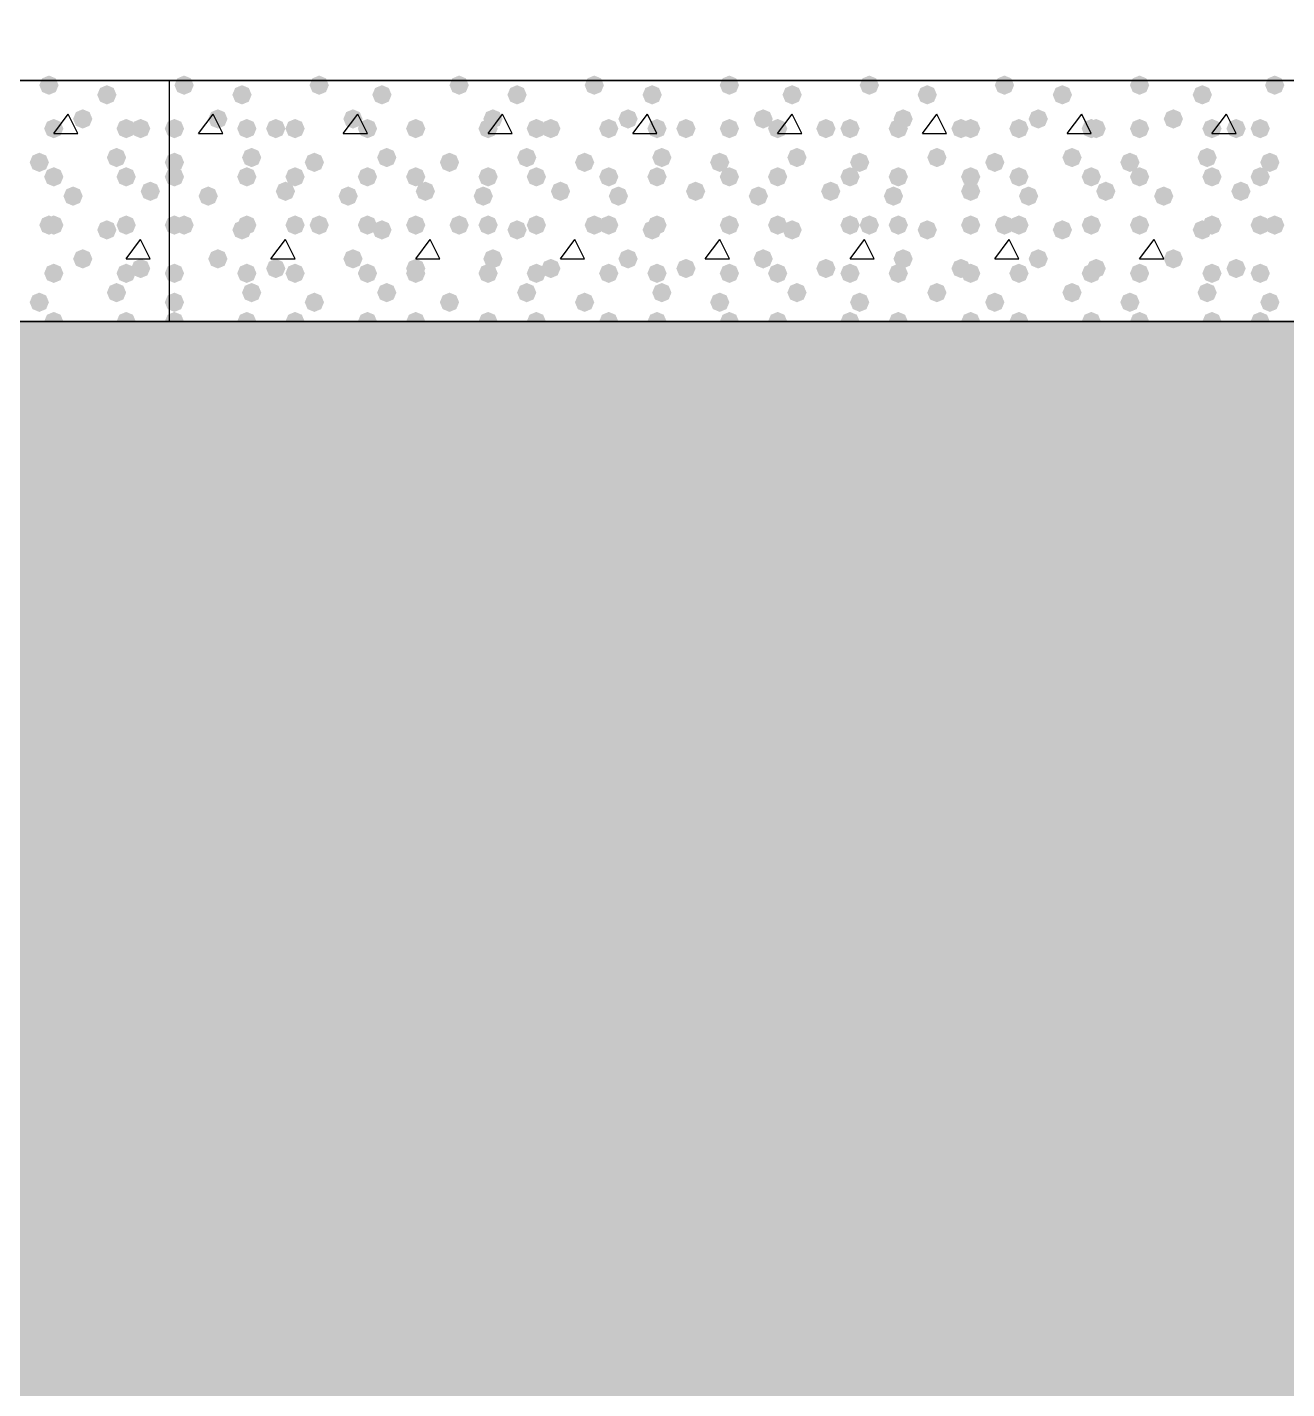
# Model space of a CAD drawing. Header units: millimetres. Extents: x 0 to 420, y 0 to 297.
# Drawn here: x 159.62 to 170.67, y 117.55 to 129.5 of the extents above; entities that cross this region are included whole.
import ezdxf

# ---------------------------------------------------------------- set-up
doc = ezdxf.new("R2010")
doc.units = ezdxf.units.MM
doc.layers.get('0').update_dxf_attribs({"linetype": 'CONTINUOUS'})

msp = doc.modelspace()

# ---------------------------------------------------------------- hatches: boundary and pattern name
at = {"true_color": 0x000007}
for points in [[(159.893, 128.989667), (159.868129, 128.929871), (159.808333, 128.905), (159.748538, 128.929871), (159.723667, 128.989667), (159.748537, 129.049462), (159.808333, 129.074333), (159.868129, 129.049463)], [(160.401, 128.905), (160.376129, 128.845204), (160.316333, 128.820333), (160.256538, 128.845204), (160.231667, 128.905), (160.256537, 128.964796), (160.316333, 128.989667), (160.376129, 128.964796)], [(159.935333, 128.608667), (159.910462, 128.548871), (159.850667, 128.524), (159.790871, 128.548871), (159.766, 128.608667), (159.790871, 128.668462), (159.850667, 128.693333), (159.910462, 128.668463)], [(160.189333, 128.693333), (160.164463, 128.633537), (160.104667, 128.608667), (160.044871, 128.633537), (160.02, 128.693333), (160.044871, 128.753129), (160.104667, 128.778), (160.164462, 128.753129)], [(160.570333, 128.608667), (160.545462, 128.548871), (160.485667, 128.524), (160.425871, 128.548871), (160.401, 128.608667), (160.425871, 128.668462), (160.485667, 128.693333), (160.545462, 128.668463)], [(160.697333, 128.608667), (160.672462, 128.548871), (160.612667, 128.524), (160.552871, 128.548871), (160.528, 128.608667), (160.552871, 128.668462), (160.612667, 128.693333), (160.672462, 128.668463)], [(160.485667, 128.354667), (160.460796, 128.294871), (160.401, 128.27), (160.341204, 128.294871), (160.316333, 128.354667), (160.341204, 128.414462), (160.401, 128.439333), (160.460796, 128.414463)], [(159.808333, 128.312333), (159.783462, 128.252537), (159.723667, 128.227667), (159.663871, 128.252537), (159.639, 128.312333), (159.663871, 128.372129), (159.723667, 128.397), (159.783462, 128.372129)], [(159.935333, 128.185333), (159.910462, 128.125538), (159.850667, 128.100667), (159.790871, 128.125538), (159.766, 128.185333), (159.790871, 128.245129), (159.850667, 128.27), (159.910462, 128.245129)], [(160.570333, 128.185333), (160.545462, 128.125538), (160.485667, 128.100667), (160.425871, 128.125538), (160.401, 128.185333), (160.425871, 128.245129), (160.485667, 128.27), (160.545462, 128.245129)], [(160.104667, 128.016), (160.079796, 127.956204), (160.02, 127.931333), (159.960204, 127.956204), (159.935333, 128.016), (159.960204, 128.075796), (160.02, 128.100667), (160.079796, 128.075796)], [(160.782, 128.058333), (160.757129, 127.998538), (160.697333, 127.973667), (160.637538, 127.998538), (160.612667, 128.058333), (160.637537, 128.118129), (160.697333, 128.143), (160.757129, 128.118129)], [(159.893, 127.762), (159.868129, 127.702204), (159.808333, 127.677333), (159.748538, 127.702204), (159.723667, 127.762), (159.748537, 127.821796), (159.808333, 127.846667), (159.868129, 127.821796)], [(159.935333, 127.762), (159.910462, 127.702204), (159.850667, 127.677333), (159.790871, 127.702204), (159.766, 127.762), (159.790871, 127.821796), (159.850667, 127.846667), (159.910462, 127.821796)], [(160.570333, 127.762), (160.545462, 127.702204), (160.485667, 127.677333), (160.425871, 127.702204), (160.401, 127.762), (160.425871, 127.821796), (160.485667, 127.846667), (160.545462, 127.821796)], [(160.401, 127.719667), (160.376129, 127.659871), (160.316333, 127.635), (160.256538, 127.659871), (160.231667, 127.719667), (160.256537, 127.779462), (160.316333, 127.804333), (160.376129, 127.779463)], [(160.189333, 127.465667), (160.164463, 127.405871), (160.104667, 127.381), (160.044871, 127.405871), (160.02, 127.465667), (160.044871, 127.525462), (160.104667, 127.550333), (160.164462, 127.525463)], [(159.935333, 127.338667), (159.910462, 127.278871), (159.850667, 127.254), (159.790871, 127.278871), (159.766, 127.338667), (159.790871, 127.398462), (159.850667, 127.423333), (159.910462, 127.398463)], [(160.570333, 127.338667), (160.545462, 127.278871), (160.485667, 127.254), (160.425871, 127.278871), (160.401, 127.338667), (160.425871, 127.398462), (160.485667, 127.423333), (160.545462, 127.398463)], [(160.697333, 127.381), (160.672462, 127.321204), (160.612667, 127.296333), (160.552871, 127.321204), (160.528, 127.381), (160.552871, 127.440796), (160.612667, 127.465667), (160.672462, 127.440796)], [(160.485667, 127.169333), (160.460796, 127.109537), (160.401, 127.084667), (160.341204, 127.109537), (160.316333, 127.169333), (160.341204, 127.229129), (160.401, 127.254), (160.460796, 127.229129)], [(159.808333, 127.084667), (159.783462, 127.024871), (159.723667, 127), (159.663871, 127.024871), (159.639, 127.084667), (159.663871, 127.144462), (159.723667, 127.169333), (159.783462, 127.144463)], [(159.935333, 126.915333), (159.910462, 126.855538), (159.850667, 126.830667), (159.790871, 126.855538), (159.766, 126.915333), (159.790871, 126.975129), (159.850667, 127), (159.910462, 126.975129)], [(160.570333, 126.915333), (160.545462, 126.855538), (160.485667, 126.830667), (160.425871, 126.855538), (160.401, 126.915333), (160.425871, 126.975129), (160.485667, 127), (160.545462, 126.975129)]]:
    msp.add_hatch(color=0, dxfattribs=at).paths.add_polyline_path(points, flags=0)
at = {"true_color": 0x000008}
for points in [[(161.078333, 128.989667), (161.053462, 128.929871), (160.993667, 128.905), (160.933871, 128.929871), (160.909, 128.989667), (160.933871, 129.049462), (160.993667, 129.074333), (161.053462, 129.049463)], [(162.263667, 128.989667), (162.238796, 128.929871), (162.179, 128.905), (162.119204, 128.929871), (162.094333, 128.989667), (162.119204, 129.049462), (162.179, 129.074333), (162.238796, 129.049463)], [(163.491333, 128.989667), (163.466462, 128.929871), (163.406667, 128.905), (163.346871, 128.929871), (163.322, 128.989667), (163.346871, 129.049462), (163.406667, 129.074333), (163.466462, 129.049463)], [(164.676667, 128.989667), (164.651796, 128.929871), (164.592, 128.905), (164.532204, 128.929871), (164.507333, 128.989667), (164.532204, 129.049462), (164.592, 129.074333), (164.651796, 129.049463)], [(165.862, 128.989667), (165.837129, 128.929871), (165.777333, 128.905), (165.717537, 128.929871), (165.692667, 128.989667), (165.717537, 129.049462), (165.777333, 129.074333), (165.837129, 129.049463)], [(167.089667, 128.989667), (167.064796, 128.929871), (167.005, 128.905), (166.945204, 128.929871), (166.920333, 128.989667), (166.945204, 129.049462), (167.005, 129.074333), (167.064796, 129.049463)], [(168.275, 128.989667), (168.250129, 128.929871), (168.190333, 128.905), (168.130538, 128.929871), (168.105667, 128.989667), (168.130537, 129.049462), (168.190333, 129.074333), (168.250129, 129.049463)], [(169.460333, 128.989667), (169.435462, 128.929871), (169.375667, 128.905), (169.315871, 128.929871), (169.291, 128.989667), (169.315871, 129.049462), (169.375667, 129.074333), (169.435462, 129.049463)], [(170.645667, 128.989667), (170.620796, 128.929871), (170.561, 128.905), (170.501204, 128.929871), (170.476333, 128.989667), (170.501204, 129.049462), (170.561, 129.074333), (170.620796, 129.049463)], [(161.586333, 128.905), (161.561462, 128.845204), (161.501667, 128.820333), (161.441871, 128.845204), (161.417, 128.905), (161.441871, 128.964796), (161.501667, 128.989667), (161.561462, 128.964796)], [(162.814, 128.905), (162.789129, 128.845204), (162.729333, 128.820333), (162.669537, 128.845204), (162.644667, 128.905), (162.669537, 128.964796), (162.729333, 128.989667), (162.789129, 128.964796)], [(163.999333, 128.905), (163.974463, 128.845204), (163.914667, 128.820333), (163.854871, 128.845204), (163.83, 128.905), (163.854871, 128.964796), (163.914667, 128.989667), (163.974462, 128.964796)], [(165.184667, 128.905), (165.159796, 128.845204), (165.1, 128.820333), (165.040204, 128.845204), (165.015333, 128.905), (165.040204, 128.964796), (165.1, 128.989667), (165.159796, 128.964796)], [(166.412333, 128.905), (166.387462, 128.845204), (166.327667, 128.820333), (166.267871, 128.845204), (166.243, 128.905), (166.267871, 128.964796), (166.327667, 128.989667), (166.387462, 128.964796)], [(167.597667, 128.905), (167.572796, 128.845204), (167.513, 128.820333), (167.453204, 128.845204), (167.428333, 128.905), (167.453204, 128.964796), (167.513, 128.989667), (167.572796, 128.964796)], [(168.783, 128.905), (168.758129, 128.845204), (168.698333, 128.820333), (168.638537, 128.845204), (168.613667, 128.905), (168.638537, 128.964796), (168.698333, 128.989667), (168.758129, 128.964796)], [(170.010667, 128.905), (169.985796, 128.845204), (169.926, 128.820333), (169.866204, 128.845204), (169.841333, 128.905), (169.866204, 128.964796), (169.926, 128.989667), (169.985796, 128.964796)], [(160.993667, 128.608667), (160.968796, 128.548871), (160.909, 128.524), (160.849204, 128.548871), (160.824333, 128.608667), (160.849204, 128.668462), (160.909, 128.693333), (160.968796, 128.668463)], [(161.374667, 128.693333), (161.349796, 128.633537), (161.29, 128.608667), (161.230204, 128.633537), (161.205333, 128.693333), (161.230204, 128.753129), (161.29, 128.778), (161.349796, 128.753129)], [(161.628667, 128.608667), (161.603796, 128.548871), (161.544, 128.524), (161.484204, 128.548871), (161.459333, 128.608667), (161.484204, 128.668462), (161.544, 128.693333), (161.603796, 128.668463)], [(161.882667, 128.608667), (161.857796, 128.548871), (161.798, 128.524), (161.738204, 128.548871), (161.713333, 128.608667), (161.738204, 128.668462), (161.798, 128.693333), (161.857796, 128.668463)], [(162.052, 128.608667), (162.027129, 128.548871), (161.967333, 128.524), (161.907537, 128.548871), (161.882667, 128.608667), (161.907537, 128.668462), (161.967333, 128.693333), (162.027129, 128.668463)], [(162.56, 128.693333), (162.535129, 128.633537), (162.475333, 128.608667), (162.415538, 128.633537), (162.390667, 128.693333), (162.415537, 128.753129), (162.475333, 128.778), (162.535129, 128.753129)], [(162.687, 128.608667), (162.662129, 128.548871), (162.602333, 128.524), (162.542537, 128.548871), (162.517667, 128.608667), (162.542537, 128.668462), (162.602333, 128.693333), (162.662129, 128.668463)], [(163.110333, 128.608667), (163.085462, 128.548871), (163.025667, 128.524), (162.965871, 128.548871), (162.941, 128.608667), (162.965871, 128.668462), (163.025667, 128.693333), (163.085462, 128.668463)], [(163.110333, 128.608667), (163.085462, 128.548871), (163.025667, 128.524), (162.965871, 128.548871), (162.941, 128.608667), (162.965871, 128.668462), (163.025667, 128.693333), (163.085462, 128.668463)], [(163.745333, 128.608667), (163.720462, 128.548871), (163.660667, 128.524), (163.600871, 128.548871), (163.576, 128.608667), (163.600871, 128.668462), (163.660667, 128.693333), (163.720462, 128.668463)], [(163.787667, 128.693333), (163.762796, 128.633537), (163.703, 128.608667), (163.643204, 128.633537), (163.618333, 128.693333), (163.643204, 128.753129), (163.703, 128.778), (163.762796, 128.753129)], [(164.168667, 128.608667), (164.143796, 128.548871), (164.084, 128.524), (164.024204, 128.548871), (163.999333, 128.608667), (164.024204, 128.668462), (164.084, 128.693333), (164.143796, 128.668463)], [(164.295667, 128.608667), (164.270796, 128.548871), (164.211, 128.524), (164.151204, 128.548871), (164.126333, 128.608667), (164.151204, 128.668462), (164.211, 128.693333), (164.270796, 128.668463)], [(164.803667, 128.608667), (164.778796, 128.548871), (164.719, 128.524), (164.659204, 128.548871), (164.634333, 128.608667), (164.659204, 128.668462), (164.719, 128.693333), (164.778796, 128.668463)], [(164.973, 128.693333), (164.948129, 128.633537), (164.888333, 128.608667), (164.828537, 128.633537), (164.803667, 128.693333), (164.828537, 128.753129), (164.888333, 128.778), (164.948129, 128.753129)], [(165.227, 128.608667), (165.202129, 128.548871), (165.142333, 128.524), (165.082538, 128.548871), (165.057667, 128.608667), (165.082537, 128.668462), (165.142333, 128.693333), (165.202129, 128.668463)], [(165.481, 128.608667), (165.456129, 128.548871), (165.396333, 128.524), (165.336538, 128.548871), (165.311667, 128.608667), (165.336537, 128.668462), (165.396333, 128.693333), (165.456129, 128.668463)], [(165.862, 128.608667), (165.837129, 128.548871), (165.777333, 128.524), (165.717537, 128.548871), (165.692667, 128.608667), (165.717537, 128.668462), (165.777333, 128.693333), (165.837129, 128.668463)], [(166.158333, 128.693333), (166.133463, 128.633537), (166.073667, 128.608667), (166.013871, 128.633537), (165.989, 128.693333), (166.013871, 128.753129), (166.073667, 128.778), (166.133462, 128.753129)], [(166.285333, 128.608667), (166.260462, 128.548871), (166.200667, 128.524), (166.140871, 128.548871), (166.116, 128.608667), (166.140871, 128.668462), (166.200667, 128.693333), (166.260462, 128.668463)], [(166.708667, 128.608667), (166.683796, 128.548871), (166.624, 128.524), (166.564204, 128.548871), (166.539333, 128.608667), (166.564204, 128.668462), (166.624, 128.693333), (166.683796, 128.668463)], [(166.920333, 128.608667), (166.895462, 128.548871), (166.835667, 128.524), (166.775871, 128.548871), (166.751, 128.608667), (166.775871, 128.668462), (166.835667, 128.693333), (166.895462, 128.668463)], [(167.343667, 128.608667), (167.318796, 128.548871), (167.259, 128.524), (167.199204, 128.548871), (167.174333, 128.608667), (167.199204, 128.668462), (167.259, 128.693333), (167.318796, 128.668463)], [(167.386, 128.693333), (167.361129, 128.633537), (167.301333, 128.608667), (167.241538, 128.633537), (167.216667, 128.693333), (167.241537, 128.753129), (167.301333, 128.778), (167.361129, 128.753129)], [(167.894, 128.608667), (167.869129, 128.548871), (167.809333, 128.524), (167.749538, 128.548871), (167.724667, 128.608667), (167.749537, 128.668462), (167.809333, 128.693333), (167.869129, 128.668463)], [(167.978667, 128.608667), (167.953796, 128.548871), (167.894, 128.524), (167.834204, 128.548871), (167.809333, 128.608667), (167.834204, 128.668462), (167.894, 128.693333), (167.953796, 128.668463)], [(168.402, 128.608667), (168.377129, 128.548871), (168.317333, 128.524), (168.257538, 128.548871), (168.232667, 128.608667), (168.257537, 128.668462), (168.317333, 128.693333), (168.377129, 128.668463)], [(168.571333, 128.693333), (168.546462, 128.633537), (168.486667, 128.608667), (168.426871, 128.633537), (168.402, 128.693333), (168.426871, 128.753129), (168.486667, 128.778), (168.546462, 128.753129)], [(169.037, 128.608667), (169.012129, 128.548871), (168.952333, 128.524), (168.892538, 128.548871), (168.867667, 128.608667), (168.892537, 128.668462), (168.952333, 128.693333), (169.012129, 128.668463)], [(169.079333, 128.608667), (169.054463, 128.548871), (168.994667, 128.524), (168.934871, 128.548871), (168.91, 128.608667), (168.934871, 128.668462), (168.994667, 128.693333), (169.054462, 128.668463)], [(169.460333, 128.608667), (169.435462, 128.548871), (169.375667, 128.524), (169.315871, 128.548871), (169.291, 128.608667), (169.315871, 128.668462), (169.375667, 128.693333), (169.435462, 128.668463)], [(169.756667, 128.693333), (169.731796, 128.633537), (169.672, 128.608667), (169.612204, 128.633537), (169.587333, 128.693333), (169.612204, 128.753129), (169.672, 128.778), (169.731796, 128.753129)], [(170.095333, 128.608667), (170.070462, 128.548871), (170.010667, 128.524), (169.950871, 128.548871), (169.926, 128.608667), (169.950871, 128.668462), (170.010667, 128.693333), (170.070462, 128.668463)], [(170.307, 128.608667), (170.282129, 128.548871), (170.222333, 128.524), (170.162537, 128.548871), (170.137667, 128.608667), (170.162537, 128.668462), (170.222333, 128.693333), (170.282129, 128.668463)], [(170.518667, 128.608667), (170.493796, 128.548871), (170.434, 128.524), (170.374204, 128.548871), (170.349333, 128.608667), (170.374204, 128.668462), (170.434, 128.693333), (170.493796, 128.668463)], [(161.671, 128.354667), (161.646129, 128.294871), (161.586333, 128.27), (161.526538, 128.294871), (161.501667, 128.354667), (161.526537, 128.414462), (161.586333, 128.439333), (161.646129, 128.414463)], [(162.856333, 128.354667), (162.831462, 128.294871), (162.771667, 128.27), (162.711871, 128.294871), (162.687, 128.354667), (162.711871, 128.414462), (162.771667, 128.439333), (162.831462, 128.414463)], [(164.084, 128.354667), (164.059129, 128.294871), (163.999333, 128.27), (163.939538, 128.294871), (163.914667, 128.354667), (163.939537, 128.414462), (163.999333, 128.439333), (164.059129, 128.414463)], [(165.269333, 128.354667), (165.244463, 128.294871), (165.184667, 128.27), (165.124871, 128.294871), (165.1, 128.354667), (165.124871, 128.414462), (165.184667, 128.439333), (165.244462, 128.414463)], [(166.454667, 128.354667), (166.429796, 128.294871), (166.37, 128.27), (166.310204, 128.294871), (166.285333, 128.354667), (166.310204, 128.414462), (166.37, 128.439333), (166.429796, 128.414463)], [(167.682333, 128.354667), (167.657463, 128.294871), (167.597667, 128.27), (167.537871, 128.294871), (167.513, 128.354667), (167.537871, 128.414462), (167.597667, 128.439333), (167.657462, 128.414463)], [(168.867667, 128.354667), (168.842796, 128.294871), (168.783, 128.27), (168.723204, 128.294871), (168.698333, 128.354667), (168.723204, 128.414462), (168.783, 128.439333), (168.842796, 128.414463)], [(170.053, 128.354667), (170.028129, 128.294871), (169.968333, 128.27), (169.908537, 128.294871), (169.883667, 128.354667), (169.908537, 128.414462), (169.968333, 128.439333), (170.028129, 128.414463)], [(160.993667, 128.312333), (160.968796, 128.252537), (160.909, 128.227667), (160.849204, 128.252537), (160.824333, 128.312333), (160.849204, 128.372129), (160.909, 128.397), (160.968796, 128.372129)], [(162.221333, 128.312333), (162.196463, 128.252537), (162.136667, 128.227667), (162.076871, 128.252537), (162.052, 128.312333), (162.076871, 128.372129), (162.136667, 128.397), (162.196462, 128.372129)], [(163.406667, 128.312333), (163.381796, 128.252537), (163.322, 128.227667), (163.262204, 128.252537), (163.237333, 128.312333), (163.262204, 128.372129), (163.322, 128.397), (163.381796, 128.372129)], [(164.592, 128.312333), (164.567129, 128.252537), (164.507333, 128.227667), (164.447538, 128.252537), (164.422667, 128.312333), (164.447537, 128.372129), (164.507333, 128.397), (164.567129, 128.372129)], [(165.777333, 128.312333), (165.752462, 128.252537), (165.692667, 128.227667), (165.632871, 128.252537), (165.608, 128.312333), (165.632871, 128.372129), (165.692667, 128.397), (165.752462, 128.372129)], [(167.005, 128.312333), (166.980129, 128.252537), (166.920333, 128.227667), (166.860538, 128.252537), (166.835667, 128.312333), (166.860537, 128.372129), (166.920333, 128.397), (166.980129, 128.372129)], [(168.190333, 128.312333), (168.165462, 128.252537), (168.105667, 128.227667), (168.045871, 128.252537), (168.021, 128.312333), (168.045871, 128.372129), (168.105667, 128.397), (168.165462, 128.372129)], [(169.375667, 128.312333), (169.350796, 128.252537), (169.291, 128.227667), (169.231204, 128.252537), (169.206333, 128.312333), (169.231204, 128.372129), (169.291, 128.397), (169.350796, 128.372129)], [(170.603333, 128.312333), (170.578463, 128.252537), (170.518667, 128.227667), (170.458871, 128.252537), (170.434, 128.312333), (170.458871, 128.372129), (170.518667, 128.397), (170.578462, 128.372129)], [(160.993667, 128.185333), (160.968796, 128.125538), (160.909, 128.100667), (160.849204, 128.125538), (160.824333, 128.185333), (160.849204, 128.245129), (160.909, 128.27), (160.968796, 128.245129)], [(161.628667, 128.185333), (161.603796, 128.125538), (161.544, 128.100667), (161.484204, 128.125538), (161.459333, 128.185333), (161.484204, 128.245129), (161.544, 128.27), (161.603796, 128.245129)], [(162.052, 128.185333), (162.027129, 128.125538), (161.967333, 128.100667), (161.907537, 128.125538), (161.882667, 128.185333), (161.907537, 128.245129), (161.967333, 128.27), (162.027129, 128.245129)], [(162.687, 128.185333), (162.662129, 128.125538), (162.602333, 128.100667), (162.542537, 128.125538), (162.517667, 128.185333), (162.542537, 128.245129), (162.602333, 128.27), (162.662129, 128.245129)], [(163.110333, 128.185333), (163.085462, 128.125538), (163.025667, 128.100667), (162.965871, 128.125538), (162.941, 128.185333), (162.965871, 128.245129), (163.025667, 128.27), (163.085462, 128.245129)], [(163.745333, 128.185333), (163.720462, 128.125538), (163.660667, 128.100667), (163.600871, 128.125538), (163.576, 128.185333), (163.600871, 128.245129), (163.660667, 128.27), (163.720462, 128.245129)], [(164.168667, 128.185333), (164.143796, 128.125538), (164.084, 128.100667), (164.024204, 128.125538), (163.999333, 128.185333), (164.024204, 128.245129), (164.084, 128.27), (164.143796, 128.245129)], [(164.803667, 128.185333), (164.778796, 128.125538), (164.719, 128.100667), (164.659204, 128.125538), (164.634333, 128.185333), (164.659204, 128.245129), (164.719, 128.27), (164.778796, 128.245129)], [(165.227, 128.185333), (165.202129, 128.125538), (165.142333, 128.100667), (165.082538, 128.125538), (165.057667, 128.185333), (165.082537, 128.245129), (165.142333, 128.27), (165.202129, 128.245129)], [(165.862, 128.185333), (165.837129, 128.125538), (165.777333, 128.100667), (165.717537, 128.125538), (165.692667, 128.185333), (165.717537, 128.245129), (165.777333, 128.27), (165.837129, 128.245129)], [(166.285333, 128.185333), (166.260462, 128.125538), (166.200667, 128.100667), (166.140871, 128.125538), (166.116, 128.185333), (166.140871, 128.245129), (166.200667, 128.27), (166.260462, 128.245129)], [(166.920333, 128.185333), (166.895462, 128.125538), (166.835667, 128.100667), (166.775871, 128.125538), (166.751, 128.185333), (166.775871, 128.245129), (166.835667, 128.27), (166.895462, 128.245129)], [(167.343667, 128.185333), (167.318796, 128.125538), (167.259, 128.100667), (167.199204, 128.125538), (167.174333, 128.185333), (167.199204, 128.245129), (167.259, 128.27), (167.318796, 128.245129)], [(167.978667, 128.185333), (167.953796, 128.125538), (167.894, 128.100667), (167.834204, 128.125538), (167.809333, 128.185333), (167.834204, 128.245129), (167.894, 128.27), (167.953796, 128.245129)], [(168.402, 128.185333), (168.377129, 128.125538), (168.317333, 128.100667), (168.257538, 128.125538), (168.232667, 128.185333), (168.257537, 128.245129), (168.317333, 128.27), (168.377129, 128.245129)], [(169.037, 128.185333), (169.012129, 128.125538), (168.952333, 128.100667), (168.892538, 128.125538), (168.867667, 128.185333), (168.892537, 128.245129), (168.952333, 128.27), (169.012129, 128.245129)], [(169.460333, 128.185333), (169.435462, 128.125538), (169.375667, 128.100667), (169.315871, 128.125538), (169.291, 128.185333), (169.315871, 128.245129), (169.375667, 128.27), (169.435462, 128.245129)], [(170.095333, 128.185333), (170.070462, 128.125538), (170.010667, 128.100667), (169.950871, 128.125538), (169.926, 128.185333), (169.950871, 128.245129), (170.010667, 128.27), (170.070462, 128.245129)], [(170.518667, 128.185333), (170.493796, 128.125538), (170.434, 128.100667), (170.374204, 128.125538), (170.349333, 128.185333), (170.374204, 128.245129), (170.434, 128.27), (170.493796, 128.245129)], [(161.29, 128.016), (161.265129, 127.956204), (161.205333, 127.931333), (161.145538, 127.956204), (161.120667, 128.016), (161.145537, 128.075796), (161.205333, 128.100667), (161.265129, 128.075796)], [(161.967333, 128.058333), (161.942462, 127.998538), (161.882667, 127.973667), (161.822871, 127.998538), (161.798, 128.058333), (161.822871, 128.118129), (161.882667, 128.143), (161.942462, 128.118129)], [(162.517667, 128.016), (162.492796, 127.956204), (162.433, 127.931333), (162.373204, 127.956204), (162.348333, 128.016), (162.373204, 128.075796), (162.433, 128.100667), (162.492796, 128.075796)], [(163.195, 128.058333), (163.170129, 127.998538), (163.110333, 127.973667), (163.050538, 127.998538), (163.025667, 128.058333), (163.050537, 128.118129), (163.110333, 128.143), (163.170129, 128.118129)], [(163.703, 128.016), (163.678129, 127.956204), (163.618333, 127.931333), (163.558538, 127.956204), (163.533667, 128.016), (163.558537, 128.075796), (163.618333, 128.100667), (163.678129, 128.075796)], [(164.380333, 128.058333), (164.355462, 127.998538), (164.295667, 127.973667), (164.235871, 127.998538), (164.211, 128.058333), (164.235871, 128.118129), (164.295667, 128.143), (164.355462, 128.118129)], [(164.888333, 128.016), (164.863463, 127.956204), (164.803667, 127.931333), (164.743871, 127.956204), (164.719, 128.016), (164.743871, 128.075796), (164.803667, 128.100667), (164.863462, 128.075796)], [(165.565667, 128.058333), (165.540796, 127.998538), (165.481, 127.973667), (165.421204, 127.998538), (165.396333, 128.058333), (165.421204, 128.118129), (165.481, 128.143), (165.540796, 128.118129)], [(166.116, 128.016), (166.091129, 127.956204), (166.031333, 127.931333), (165.971538, 127.956204), (165.946667, 128.016), (165.971537, 128.075796), (166.031333, 128.100667), (166.091129, 128.075796)], [(166.751, 128.058333), (166.726129, 127.998538), (166.666333, 127.973667), (166.606538, 127.998538), (166.581667, 128.058333), (166.606537, 128.118129), (166.666333, 128.143), (166.726129, 128.118129)], [(167.301333, 128.016), (167.276462, 127.956204), (167.216667, 127.931333), (167.156871, 127.956204), (167.132, 128.016), (167.156871, 128.075796), (167.216667, 128.100667), (167.276462, 128.075796)], [(167.978667, 128.058333), (167.953796, 127.998538), (167.894, 127.973667), (167.834204, 127.998538), (167.809333, 128.058333), (167.834204, 128.118129), (167.894, 128.143), (167.953796, 128.118129)], [(168.486667, 128.016), (168.461796, 127.956204), (168.402, 127.931333), (168.342204, 127.956204), (168.317333, 128.016), (168.342204, 128.075796), (168.402, 128.100667), (168.461796, 128.075796)], [(169.164, 128.058333), (169.139129, 127.998538), (169.079333, 127.973667), (169.019538, 127.998538), (168.994667, 128.058333), (169.019537, 128.118129), (169.079333, 128.143), (169.139129, 128.118129)], [(169.672, 128.016), (169.647129, 127.956204), (169.587333, 127.931333), (169.527537, 127.956204), (169.502667, 128.016), (169.527537, 128.075796), (169.587333, 128.100667), (169.647129, 128.075796)], [(170.349333, 128.058333), (170.324462, 127.998538), (170.264667, 127.973667), (170.204871, 127.998538), (170.18, 128.058333), (170.204871, 128.118129), (170.264667, 128.143), (170.324462, 128.118129)], [(160.993667, 127.762), (160.968796, 127.702204), (160.909, 127.677333), (160.849204, 127.702204), (160.824333, 127.762), (160.849204, 127.821796), (160.909, 127.846667), (160.968796, 127.821796)], [(161.078333, 127.762), (161.053462, 127.702204), (160.993667, 127.677333), (160.933871, 127.702204), (160.909, 127.762), (160.933871, 127.821796), (160.993667, 127.846667), (161.053462, 127.821796)], [(161.628667, 127.762), (161.603796, 127.702204), (161.544, 127.677333), (161.484204, 127.702204), (161.459333, 127.762), (161.484204, 127.821796), (161.544, 127.846667), (161.603796, 127.821796)], [(162.052, 127.762), (162.027129, 127.702204), (161.967333, 127.677333), (161.907537, 127.702204), (161.882667, 127.762), (161.907537, 127.821796), (161.967333, 127.846667), (162.027129, 127.821796)], [(162.263667, 127.762), (162.238796, 127.702204), (162.179, 127.677333), (162.119204, 127.702204), (162.094333, 127.762), (162.119204, 127.821796), (162.179, 127.846667), (162.238796, 127.821796)], [(162.687, 127.762), (162.662129, 127.702204), (162.602333, 127.677333), (162.542537, 127.702204), (162.517667, 127.762), (162.542537, 127.821796), (162.602333, 127.846667), (162.662129, 127.821796)], [(163.110333, 127.762), (163.085462, 127.702204), (163.025667, 127.677333), (162.965871, 127.702204), (162.941, 127.762), (162.965871, 127.821796), (163.025667, 127.846667), (163.085462, 127.821796)], [(163.491333, 127.762), (163.466462, 127.702204), (163.406667, 127.677333), (163.346871, 127.702204), (163.322, 127.762), (163.346871, 127.821796), (163.406667, 127.846667), (163.466462, 127.821796)], [(163.745333, 127.762), (163.720462, 127.702204), (163.660667, 127.677333), (163.600871, 127.702204), (163.576, 127.762), (163.600871, 127.821796), (163.660667, 127.846667), (163.720462, 127.821796)], [(164.168667, 127.762), (164.143796, 127.702204), (164.084, 127.677333), (164.024204, 127.702204), (163.999333, 127.762), (164.024204, 127.821796), (164.084, 127.846667), (164.143796, 127.821796)], [(164.676667, 127.762), (164.651796, 127.702204), (164.592, 127.677333), (164.532204, 127.702204), (164.507333, 127.762), (164.532204, 127.821796), (164.592, 127.846667), (164.651796, 127.821796)], [(164.803667, 127.762), (164.778796, 127.702204), (164.719, 127.677333), (164.659204, 127.702204), (164.634333, 127.762), (164.659204, 127.821796), (164.719, 127.846667), (164.778796, 127.821796)], [(165.227, 127.762), (165.202129, 127.702204), (165.142333, 127.677333), (165.082538, 127.702204), (165.057667, 127.762), (165.082537, 127.821796), (165.142333, 127.846667), (165.202129, 127.821796)], [(165.862, 127.762), (165.837129, 127.702204), (165.777333, 127.677333), (165.717537, 127.702204), (165.692667, 127.762), (165.717537, 127.821796), (165.777333, 127.846667), (165.837129, 127.821796)], [(165.862, 127.762), (165.837129, 127.702204), (165.777333, 127.677333), (165.717537, 127.702204), (165.692667, 127.762), (165.717537, 127.821796), (165.777333, 127.846667), (165.837129, 127.821796)], [(166.285333, 127.762), (166.260462, 127.702204), (166.200667, 127.677333), (166.140871, 127.702204), (166.116, 127.762), (166.140871, 127.821796), (166.200667, 127.846667), (166.260462, 127.821796)], [(166.920333, 127.762), (166.895462, 127.702204), (166.835667, 127.677333), (166.775871, 127.702204), (166.751, 127.762), (166.775871, 127.821796), (166.835667, 127.846667), (166.895462, 127.821796)], [(167.089667, 127.762), (167.064796, 127.702204), (167.005, 127.677333), (166.945204, 127.702204), (166.920333, 127.762), (166.945204, 127.821796), (167.005, 127.846667), (167.064796, 127.821796)], [(167.343667, 127.762), (167.318796, 127.702204), (167.259, 127.677333), (167.199204, 127.702204), (167.174333, 127.762), (167.199204, 127.821796), (167.259, 127.846667), (167.318796, 127.821796)], [(167.978667, 127.762), (167.953796, 127.702204), (167.894, 127.677333), (167.834204, 127.702204), (167.809333, 127.762), (167.834204, 127.821796), (167.894, 127.846667), (167.953796, 127.821796)], [(168.275, 127.762), (168.250129, 127.702204), (168.190333, 127.677333), (168.130538, 127.702204), (168.105667, 127.762), (168.130537, 127.821796), (168.190333, 127.846667), (168.250129, 127.821796)], [(168.402, 127.762), (168.377129, 127.702204), (168.317333, 127.677333), (168.257538, 127.702204), (168.232667, 127.762), (168.257537, 127.821796), (168.317333, 127.846667), (168.377129, 127.821796)], [(169.037, 127.762), (169.012129, 127.702204), (168.952333, 127.677333), (168.892538, 127.702204), (168.867667, 127.762), (168.892537, 127.821796), (168.952333, 127.846667), (169.012129, 127.821796)], [(169.460333, 127.762), (169.435462, 127.702204), (169.375667, 127.677333), (169.315871, 127.702204), (169.291, 127.762), (169.315871, 127.821796), (169.375667, 127.846667), (169.435462, 127.821796)], [(169.460333, 127.762), (169.435462, 127.702204), (169.375667, 127.677333), (169.315871, 127.702204), (169.291, 127.762), (169.315871, 127.821796), (169.375667, 127.846667), (169.435462, 127.821796)], [(170.095333, 127.762), (170.070462, 127.702204), (170.010667, 127.677333), (169.950871, 127.702204), (169.926, 127.762), (169.950871, 127.821796), (170.010667, 127.846667), (170.070462, 127.821796)], [(170.518667, 127.762), (170.493796, 127.702204), (170.434, 127.677333), (170.374204, 127.702204), (170.349333, 127.762), (170.374204, 127.821796), (170.434, 127.846667), (170.493796, 127.821796)], [(170.645667, 127.762), (170.620796, 127.702204), (170.561, 127.677333), (170.501204, 127.702204), (170.476333, 127.762), (170.501204, 127.821796), (170.561, 127.846667), (170.620796, 127.821796)], [(161.586333, 127.719667), (161.561462, 127.659871), (161.501667, 127.635), (161.441871, 127.659871), (161.417, 127.719667), (161.441871, 127.779462), (161.501667, 127.804333), (161.561462, 127.779463)], [(162.814, 127.719667), (162.789129, 127.659871), (162.729333, 127.635), (162.669537, 127.659871), (162.644667, 127.719667), (162.669537, 127.779462), (162.729333, 127.804333), (162.789129, 127.779463)], [(163.999333, 127.719667), (163.974463, 127.659871), (163.914667, 127.635), (163.854871, 127.659871), (163.83, 127.719667), (163.854871, 127.779462), (163.914667, 127.804333), (163.974462, 127.779463)], [(165.184667, 127.719667), (165.159796, 127.659871), (165.1, 127.635), (165.040204, 127.659871), (165.015333, 127.719667), (165.040204, 127.779462), (165.1, 127.804333), (165.159796, 127.779463)], [(166.412333, 127.719667), (166.387462, 127.659871), (166.327667, 127.635), (166.267871, 127.659871), (166.243, 127.719667), (166.267871, 127.779462), (166.327667, 127.804333), (166.387462, 127.779463)], [(167.597667, 127.719667), (167.572796, 127.659871), (167.513, 127.635), (167.453204, 127.659871), (167.428333, 127.719667), (167.453204, 127.779462), (167.513, 127.804333), (167.572796, 127.779463)], [(168.783, 127.719667), (168.758129, 127.659871), (168.698333, 127.635), (168.638537, 127.659871), (168.613667, 127.719667), (168.638537, 127.779462), (168.698333, 127.804333), (168.758129, 127.779463)], [(170.010667, 127.719667), (169.985796, 127.659871), (169.926, 127.635), (169.866204, 127.659871), (169.841333, 127.719667), (169.866204, 127.779462), (169.926, 127.804333), (169.985796, 127.779463)], [(161.374667, 127.465667), (161.349796, 127.405871), (161.29, 127.381), (161.230204, 127.405871), (161.205333, 127.465667), (161.230204, 127.525462), (161.29, 127.550333), (161.349796, 127.525463)], [(162.56, 127.465667), (162.535129, 127.405871), (162.475333, 127.381), (162.415538, 127.405871), (162.390667, 127.465667), (162.415537, 127.525462), (162.475333, 127.550333), (162.535129, 127.525463)], [(163.787667, 127.465667), (163.762796, 127.405871), (163.703, 127.381), (163.643204, 127.405871), (163.618333, 127.465667), (163.643204, 127.525462), (163.703, 127.550333), (163.762796, 127.525463)], [(164.973, 127.465667), (164.948129, 127.405871), (164.888333, 127.381), (164.828537, 127.405871), (164.803667, 127.465667), (164.828537, 127.525462), (164.888333, 127.550333), (164.948129, 127.525463)], [(166.158333, 127.465667), (166.133463, 127.405871), (166.073667, 127.381), (166.013871, 127.405871), (165.989, 127.465667), (166.013871, 127.525462), (166.073667, 127.550333), (166.133462, 127.525463)], [(167.386, 127.465667), (167.361129, 127.405871), (167.301333, 127.381), (167.241538, 127.405871), (167.216667, 127.465667), (167.241537, 127.525462), (167.301333, 127.550333), (167.361129, 127.525463)], [(168.571333, 127.465667), (168.546462, 127.405871), (168.486667, 127.381), (168.426871, 127.405871), (168.402, 127.465667), (168.426871, 127.525462), (168.486667, 127.550333), (168.546462, 127.525463)], [(169.756667, 127.465667), (169.731796, 127.405871), (169.672, 127.381), (169.612204, 127.405871), (169.587333, 127.465667), (169.612204, 127.525462), (169.672, 127.550333), (169.731796, 127.525463)], [(160.993667, 127.338667), (160.968796, 127.278871), (160.909, 127.254), (160.849204, 127.278871), (160.824333, 127.338667), (160.849204, 127.398462), (160.909, 127.423333), (160.968796, 127.398463)], [(161.628667, 127.338667), (161.603796, 127.278871), (161.544, 127.254), (161.484204, 127.278871), (161.459333, 127.338667), (161.484204, 127.398462), (161.544, 127.423333), (161.603796, 127.398463)], [(161.882667, 127.381), (161.857796, 127.321204), (161.798, 127.296333), (161.738204, 127.321204), (161.713333, 127.381), (161.738204, 127.440796), (161.798, 127.465667), (161.857796, 127.440796)], [(162.052, 127.338667), (162.027129, 127.278871), (161.967333, 127.254), (161.907537, 127.278871), (161.882667, 127.338667), (161.907537, 127.398462), (161.967333, 127.423333), (162.027129, 127.398463)], [(162.687, 127.338667), (162.662129, 127.278871), (162.602333, 127.254), (162.542537, 127.278871), (162.517667, 127.338667), (162.542537, 127.398462), (162.602333, 127.423333), (162.662129, 127.398463)], [(163.110333, 127.381), (163.085462, 127.321204), (163.025667, 127.296333), (162.965871, 127.321204), (162.941, 127.381), (162.965871, 127.440796), (163.025667, 127.465667), (163.085462, 127.440796)], [(163.110333, 127.338667), (163.085462, 127.278871), (163.025667, 127.254), (162.965871, 127.278871), (162.941, 127.338667), (162.965871, 127.398462), (163.025667, 127.423333), (163.085462, 127.398463)], [(163.745333, 127.338667), (163.720462, 127.278871), (163.660667, 127.254), (163.600871, 127.278871), (163.576, 127.338667), (163.600871, 127.398462), (163.660667, 127.423333), (163.720462, 127.398463)], [(164.168667, 127.338667), (164.143796, 127.278871), (164.084, 127.254), (164.024204, 127.278871), (163.999333, 127.338667), (164.024204, 127.398462), (164.084, 127.423333), (164.143796, 127.398463)], [(164.295667, 127.381), (164.270796, 127.321204), (164.211, 127.296333), (164.151204, 127.321204), (164.126333, 127.381), (164.151204, 127.440796), (164.211, 127.465667), (164.270796, 127.440796)], [(164.803667, 127.338667), (164.778796, 127.278871), (164.719, 127.254), (164.659204, 127.278871), (164.634333, 127.338667), (164.659204, 127.398462), (164.719, 127.423333), (164.778796, 127.398463)], [(165.227, 127.338667), (165.202129, 127.278871), (165.142333, 127.254), (165.082538, 127.278871), (165.057667, 127.338667), (165.082537, 127.398462), (165.142333, 127.423333), (165.202129, 127.398463)], [(165.481, 127.381), (165.456129, 127.321204), (165.396333, 127.296333), (165.336538, 127.321204), (165.311667, 127.381), (165.336537, 127.440796), (165.396333, 127.465667), (165.456129, 127.440796)], [(165.862, 127.338667), (165.837129, 127.278871), (165.777333, 127.254), (165.717537, 127.278871), (165.692667, 127.338667), (165.717537, 127.398462), (165.777333, 127.423333), (165.837129, 127.398463)], [(166.285333, 127.338667), (166.260462, 127.278871), (166.200667, 127.254), (166.140871, 127.278871), (166.116, 127.338667), (166.140871, 127.398462), (166.200667, 127.423333), (166.260462, 127.398463)], [(166.708667, 127.381), (166.683796, 127.321204), (166.624, 127.296333), (166.564204, 127.321204), (166.539333, 127.381), (166.564204, 127.440796), (166.624, 127.465667), (166.683796, 127.440796)], [(166.920333, 127.338667), (166.895462, 127.278871), (166.835667, 127.254), (166.775871, 127.278871), (166.751, 127.338667), (166.775871, 127.398462), (166.835667, 127.423333), (166.895462, 127.398463)], [(167.343667, 127.338667), (167.318796, 127.278871), (167.259, 127.254), (167.199204, 127.278871), (167.174333, 127.338667), (167.199204, 127.398462), (167.259, 127.423333), (167.318796, 127.398463)], [(167.894, 127.381), (167.869129, 127.321204), (167.809333, 127.296333), (167.749538, 127.321204), (167.724667, 127.381), (167.749537, 127.440796), (167.809333, 127.465667), (167.869129, 127.440796)], [(167.978667, 127.338667), (167.953796, 127.278871), (167.894, 127.254), (167.834204, 127.278871), (167.809333, 127.338667), (167.834204, 127.398462), (167.894, 127.423333), (167.953796, 127.398463)], [(168.402, 127.338667), (168.377129, 127.278871), (168.317333, 127.254), (168.257538, 127.278871), (168.232667, 127.338667), (168.257537, 127.398462), (168.317333, 127.423333), (168.377129, 127.398463)], [(169.037, 127.338667), (169.012129, 127.278871), (168.952333, 127.254), (168.892538, 127.278871), (168.867667, 127.338667), (168.892537, 127.398462), (168.952333, 127.423333), (169.012129, 127.398463)], [(169.079333, 127.381), (169.054463, 127.321204), (168.994667, 127.296333), (168.934871, 127.321204), (168.91, 127.381), (168.934871, 127.440796), (168.994667, 127.465667), (169.054462, 127.440796)], [(169.460333, 127.338667), (169.435462, 127.278871), (169.375667, 127.254), (169.315871, 127.278871), (169.291, 127.338667), (169.315871, 127.398462), (169.375667, 127.423333), (169.435462, 127.398463)], [(170.095333, 127.338667), (170.070462, 127.278871), (170.010667, 127.254), (169.950871, 127.278871), (169.926, 127.338667), (169.950871, 127.398462), (170.010667, 127.423333), (170.070462, 127.398463)], [(170.307, 127.381), (170.282129, 127.321204), (170.222333, 127.296333), (170.162537, 127.321204), (170.137667, 127.381), (170.162537, 127.440796), (170.222333, 127.465667), (170.282129, 127.440796)], [(170.518667, 127.338667), (170.493796, 127.278871), (170.434, 127.254), (170.374204, 127.278871), (170.349333, 127.338667), (170.374204, 127.398462), (170.434, 127.423333), (170.493796, 127.398463)], [(161.671, 127.169333), (161.646129, 127.109537), (161.586333, 127.084667), (161.526538, 127.109537), (161.501667, 127.169333), (161.526537, 127.229129), (161.586333, 127.254), (161.646129, 127.229129)], [(162.856333, 127.169333), (162.831462, 127.109537), (162.771667, 127.084667), (162.711871, 127.109537), (162.687, 127.169333), (162.711871, 127.229129), (162.771667, 127.254), (162.831462, 127.229129)], [(164.084, 127.169333), (164.059129, 127.109537), (163.999333, 127.084667), (163.939538, 127.109537), (163.914667, 127.169333), (163.939537, 127.229129), (163.999333, 127.254), (164.059129, 127.229129)], [(165.269333, 127.169333), (165.244463, 127.109537), (165.184667, 127.084667), (165.124871, 127.109537), (165.1, 127.169333), (165.124871, 127.229129), (165.184667, 127.254), (165.244462, 127.229129)], [(166.454667, 127.169333), (166.429796, 127.109537), (166.37, 127.084667), (166.310204, 127.109537), (166.285333, 127.169333), (166.310204, 127.229129), (166.37, 127.254), (166.429796, 127.229129)], [(167.682333, 127.169333), (167.657463, 127.109537), (167.597667, 127.084667), (167.537871, 127.109537), (167.513, 127.169333), (167.537871, 127.229129), (167.597667, 127.254), (167.657462, 127.229129)], [(168.867667, 127.169333), (168.842796, 127.109537), (168.783, 127.084667), (168.723204, 127.109537), (168.698333, 127.169333), (168.723204, 127.229129), (168.783, 127.254), (168.842796, 127.229129)], [(170.053, 127.169333), (170.028129, 127.109537), (169.968333, 127.084667), (169.908537, 127.109537), (169.883667, 127.169333), (169.908537, 127.229129), (169.968333, 127.254), (170.028129, 127.229129)], [(160.993667, 127.084667), (160.968796, 127.024871), (160.909, 127), (160.849204, 127.024871), (160.824333, 127.084667), (160.849204, 127.144462), (160.909, 127.169333), (160.968796, 127.144463)], [(162.221333, 127.084667), (162.196463, 127.024871), (162.136667, 127), (162.076871, 127.024871), (162.052, 127.084667), (162.076871, 127.144462), (162.136667, 127.169333), (162.196462, 127.144463)], [(163.406667, 127.084667), (163.381796, 127.024871), (163.322, 127), (163.262204, 127.024871), (163.237333, 127.084667), (163.262204, 127.144462), (163.322, 127.169333), (163.381796, 127.144463)], [(164.592, 127.084667), (164.567129, 127.024871), (164.507333, 127), (164.447538, 127.024871), (164.422667, 127.084667), (164.447537, 127.144462), (164.507333, 127.169333), (164.567129, 127.144463)], [(165.777333, 127.084667), (165.752462, 127.024871), (165.692667, 127), (165.632871, 127.024871), (165.608, 127.084667), (165.632871, 127.144462), (165.692667, 127.169333), (165.752462, 127.144463)], [(167.005, 127.084667), (166.980129, 127.024871), (166.920333, 127), (166.860538, 127.024871), (166.835667, 127.084667), (166.860537, 127.144462), (166.920333, 127.169333), (166.980129, 127.144463)], [(168.190333, 127.084667), (168.165462, 127.024871), (168.105667, 127), (168.045871, 127.024871), (168.021, 127.084667), (168.045871, 127.144462), (168.105667, 127.169333), (168.165462, 127.144463)], [(169.375667, 127.084667), (169.350796, 127.024871), (169.291, 127), (169.231204, 127.024871), (169.206333, 127.084667), (169.231204, 127.144462), (169.291, 127.169333), (169.350796, 127.144463)], [(170.603333, 127.084667), (170.578463, 127.024871), (170.518667, 127), (170.458871, 127.024871), (170.434, 127.084667), (170.458871, 127.144462), (170.518667, 127.169333), (170.578462, 127.144463)], [(160.993667, 126.915333), (160.968796, 126.855538), (160.909, 126.830667), (160.849204, 126.855538), (160.824333, 126.915333), (160.849204, 126.975129), (160.909, 127), (160.968796, 126.975129)], [(161.628667, 126.915333), (161.603796, 126.855538), (161.544, 126.830667), (161.484204, 126.855538), (161.459333, 126.915333), (161.484204, 126.975129), (161.544, 127), (161.603796, 126.975129)], [(162.052, 126.915333), (162.027129, 126.855538), (161.967333, 126.830667), (161.907537, 126.855538), (161.882667, 126.915333), (161.907537, 126.975129), (161.967333, 127), (162.027129, 126.975129)], [(162.687, 126.915333), (162.662129, 126.855538), (162.602333, 126.830667), (162.542537, 126.855538), (162.517667, 126.915333), (162.542537, 126.975129), (162.602333, 127), (162.662129, 126.975129)], [(163.110333, 126.915333), (163.085462, 126.855538), (163.025667, 126.830667), (162.965871, 126.855538), (162.941, 126.915333), (162.965871, 126.975129), (163.025667, 127), (163.085462, 126.975129)], [(163.745333, 126.915333), (163.720462, 126.855538), (163.660667, 126.830667), (163.600871, 126.855538), (163.576, 126.915333), (163.600871, 126.975129), (163.660667, 127), (163.720462, 126.975129)], [(164.168667, 126.915333), (164.143796, 126.855538), (164.084, 126.830667), (164.024204, 126.855538), (163.999333, 126.915333), (164.024204, 126.975129), (164.084, 127), (164.143796, 126.975129)], [(164.803667, 126.915333), (164.778796, 126.855538), (164.719, 126.830667), (164.659204, 126.855538), (164.634333, 126.915333), (164.659204, 126.975129), (164.719, 127), (164.778796, 126.975129)], [(165.227, 126.915333), (165.202129, 126.855538), (165.142333, 126.830667), (165.082538, 126.855538), (165.057667, 126.915333), (165.082537, 126.975129), (165.142333, 127), (165.202129, 126.975129)], [(165.862, 126.915333), (165.837129, 126.855538), (165.777333, 126.830667), (165.717537, 126.855538), (165.692667, 126.915333), (165.717537, 126.975129), (165.777333, 127), (165.837129, 126.975129)], [(166.285333, 126.915333), (166.260462, 126.855538), (166.200667, 126.830667), (166.140871, 126.855538), (166.116, 126.915333), (166.140871, 126.975129), (166.200667, 127), (166.260462, 126.975129)], [(166.920333, 126.915333), (166.895462, 126.855538), (166.835667, 126.830667), (166.775871, 126.855538), (166.751, 126.915333), (166.775871, 126.975129), (166.835667, 127), (166.895462, 126.975129)], [(167.343667, 126.915333), (167.318796, 126.855538), (167.259, 126.830667), (167.199204, 126.855538), (167.174333, 126.915333), (167.199204, 126.975129), (167.259, 127), (167.318796, 126.975129)], [(167.978667, 126.915333), (167.953796, 126.855538), (167.894, 126.830667), (167.834204, 126.855538), (167.809333, 126.915333), (167.834204, 126.975129), (167.894, 127), (167.953796, 126.975129)], [(168.402, 126.915333), (168.377129, 126.855538), (168.317333, 126.830667), (168.257538, 126.855538), (168.232667, 126.915333), (168.257537, 126.975129), (168.317333, 127), (168.377129, 126.975129)], [(169.037, 126.915333), (169.012129, 126.855538), (168.952333, 126.830667), (168.892538, 126.855538), (168.867667, 126.915333), (168.892537, 126.975129), (168.952333, 127), (169.012129, 126.975129)], [(169.460333, 126.915333), (169.435462, 126.855538), (169.375667, 126.830667), (169.315871, 126.855538), (169.291, 126.915333), (169.315871, 126.975129), (169.375667, 127), (169.435462, 126.975129)], [(170.095333, 126.915333), (170.070462, 126.855538), (170.010667, 126.830667), (169.950871, 126.855538), (169.926, 126.915333), (169.950871, 126.975129), (170.010667, 127), (170.070462, 126.975129)], [(170.518667, 126.915333), (170.493796, 126.855538), (170.434, 126.830667), (170.374204, 126.855538), (170.349333, 126.915333), (170.374204, 126.975129), (170.434, 127), (170.493796, 126.975129)]]:
    msp.add_hatch(color=0, dxfattribs=at).paths.add_polyline_path(points, flags=0)
h = msp.add_hatch(color=0, dxfattribs=at)
h.paths.add_polyline_path([(201.125667, 126.915333), (39.708667, 126.915333), (201.125667, 107.865333)], flags=0)
h.paths.add_polyline_path([(39.708667, 126.915333), (201.125667, 107.865333), (39.708667, 107.865333)], flags=0)

# ---------------------------------------------------------------- linework, layer by layer
at = {"color": 0, "true_color": 0x000007}
for points in [[(38.650333, 126.915333), (38.650333, 150.241), (386.884333, 150.241), (386.884333, 126.915333), (224.409, 126.915333), (224.409, 105.748667), (201.125667, 105.748667), (201.125667, 126.915333)], [(38.650333, 126.915333), (38.650333, 150.241), (386.884333, 150.241), (386.884333, 126.915333), (224.409, 126.915333), (224.409, 105.748667), (201.125667, 105.748667), (201.125667, 126.915333)], [(158.75, 129.032), (158.75, 126.915333), (160.866667, 126.915333), (160.866667, 129.032)]]:
    msp.add_lwpolyline(points, close=True, dxfattribs=at)
at = {"color": 0, "true_color": 0x0000fd}
msp.add_lwpolyline([(222.292333, 129.032), (384.767667, 129.032), (384.767667, 148.124333), (40.767, 148.124333), (40.767, 129.032), (203.242333, 129.032), (203.242333, 107.865333), (222.292333, 107.865333)], close=True, dxfattribs=at)
at = {"color": 0, "true_color": 0x000007}
for points in [[(179.916667, 129.032), (160.866667, 129.032)], [(159.850667, 128.566333), (159.977667, 128.735667)], [(160.062333, 128.566333), (159.977667, 128.735667)], [(159.850667, 128.566333), (160.062333, 128.566333)], [(160.485667, 127.465667), (160.612667, 127.635)], [(160.697333, 127.465667), (160.612667, 127.635)], [(160.485667, 127.465667), (160.697333, 127.465667)], [(160.866667, 126.915333), (179.916667, 126.915333)]]:
    msp.add_lwpolyline(points, dxfattribs=at)
at = {"color": 0, "true_color": 0x000008}
for points in [[(161.120667, 128.566333), (161.247667, 128.735667)], [(161.332333, 128.566333), (161.247667, 128.735667)], [(162.390667, 128.566333), (162.517667, 128.735667)], [(162.602333, 128.566333), (162.517667, 128.735667)], [(163.660667, 128.566333), (163.787667, 128.735667)], [(163.872333, 128.566333), (163.787667, 128.735667)], [(164.930667, 128.566333), (165.057667, 128.735667)], [(165.142333, 128.566333), (165.057667, 128.735667)], [(166.200667, 128.566333), (166.327667, 128.735667)], [(166.412333, 128.566333), (166.327667, 128.735667)], [(167.470667, 128.566333), (167.597667, 128.735667)], [(167.682333, 128.566333), (167.597667, 128.735667)], [(168.740667, 128.566333), (168.867667, 128.735667)], [(168.952333, 128.566333), (168.867667, 128.735667)], [(170.010667, 128.566333), (170.137667, 128.735667)], [(170.222333, 128.566333), (170.137667, 128.735667)], [(161.120667, 128.566333), (161.332333, 128.566333)], [(162.390667, 128.566333), (162.602333, 128.566333)], [(163.660667, 128.566333), (163.872333, 128.566333)], [(164.930667, 128.566333), (165.142333, 128.566333)], [(166.200667, 128.566333), (166.412333, 128.566333)], [(167.470667, 128.566333), (167.682333, 128.566333)], [(168.740667, 128.566333), (168.952333, 128.566333)], [(170.010667, 128.566333), (170.222333, 128.566333)], [(161.755667, 127.465667), (161.882667, 127.635)], [(161.967333, 127.465667), (161.882667, 127.635)], [(163.025667, 127.465667), (163.152667, 127.635)], [(163.237333, 127.465667), (163.152667, 127.635)], [(164.295667, 127.465667), (164.422667, 127.635)], [(164.507333, 127.465667), (164.422667, 127.635)], [(165.565667, 127.465667), (165.692667, 127.635)], [(165.777333, 127.465667), (165.692667, 127.635)], [(166.835667, 127.465667), (166.962667, 127.635)], [(167.047333, 127.465667), (166.962667, 127.635)], [(168.105667, 127.465667), (168.232667, 127.635)], [(168.317333, 127.465667), (168.232667, 127.635)], [(169.375667, 127.465667), (169.502667, 127.635)], [(169.587333, 127.465667), (169.502667, 127.635)], [(161.755667, 127.465667), (161.967333, 127.465667)], [(163.025667, 127.465667), (163.237333, 127.465667)], [(164.295667, 127.465667), (164.507333, 127.465667)], [(165.565667, 127.465667), (165.777333, 127.465667)], [(166.835667, 127.465667), (167.047333, 127.465667)], [(168.105667, 127.465667), (168.317333, 127.465667)], [(169.375667, 127.465667), (169.587333, 127.465667)]]:
    msp.add_lwpolyline(points, dxfattribs=at)
msp.add_lwpolyline([(201.125667, 126.915333), (39.708667, 126.915333), (201.125667, 107.865333)], close=True, dxfattribs=at)

doc.saveas('drawing.dxf')
